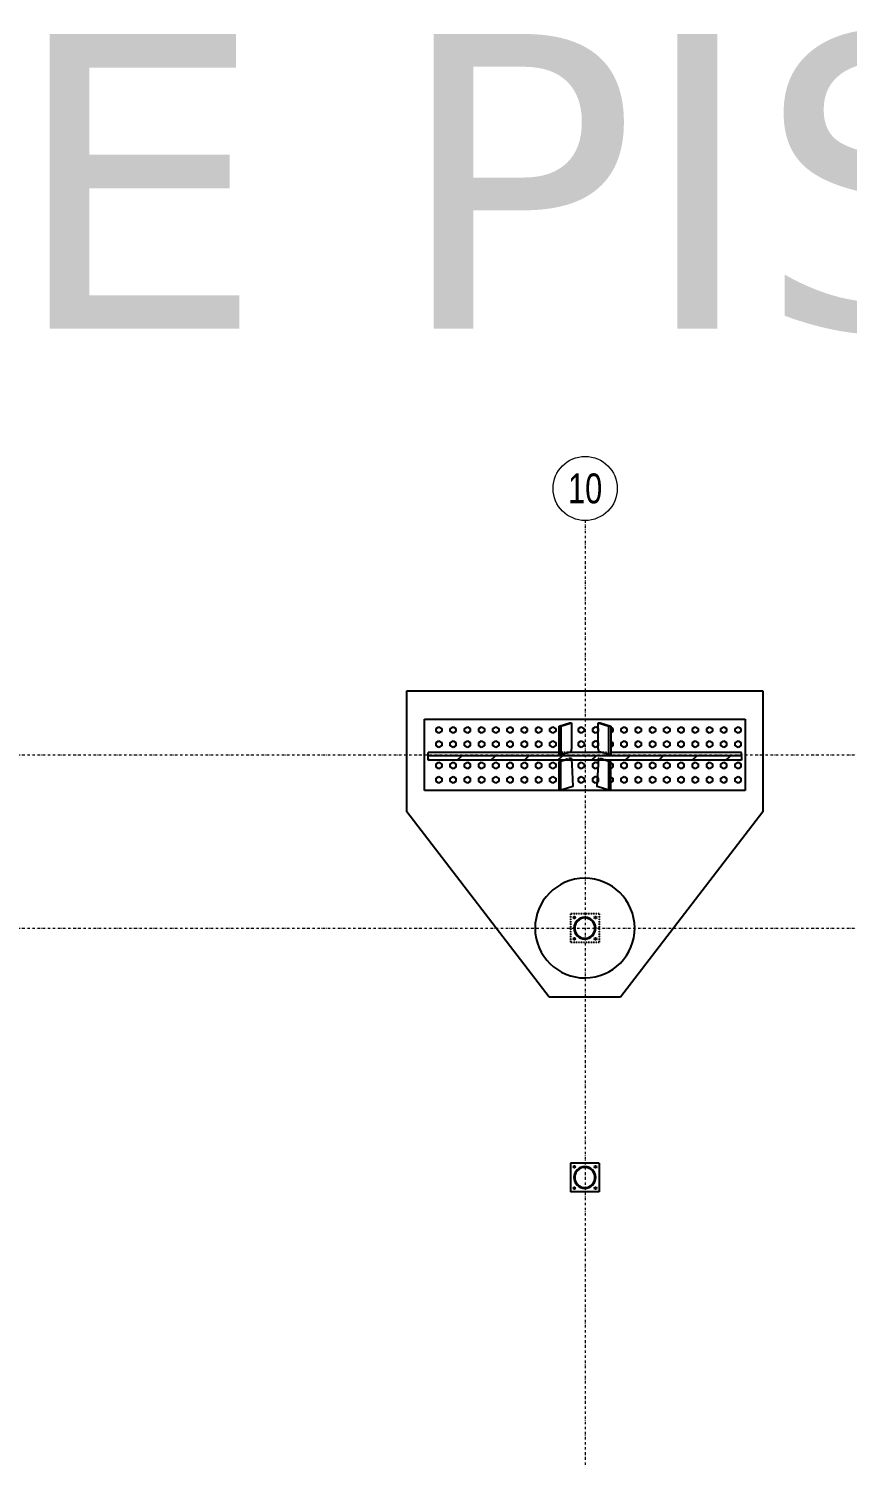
# Model space of a CAD drawing. Header units: millimetres. Extents: x 1541 to 289025, y -12015 to 47026.
# Drawn here: x 113338 to 114171, y -10231 to -8778 of the extents above; entities that cross this region are included whole.
import ezdxf
from ezdxf.enums import TextEntityAlignment as Align

# ---------------------------------------------------------------- set-up
doc = ezdxf.new("R2010")
doc.units = ezdxf.units.MM
doc.header["$LTSCALE"] = 0.1
for name, pattern in [('DASHDOTX2', [50.8, 25.4, -12.7, 0, -12.7]), ('DXK_LINE_DOT2', [3.9198, 1.9599, -1.9599]), ('Grid Line', [3.33375, 1.905, -0.47625, 0.47625, -0.47625])]:
    doc.linetypes.add(name, pattern=pattern)
doc.layers.get('0').update_dxf_attribs({"color": 255})
doc.layers.add('E_EJES', color=8, linetype='Continuous', lineweight=9)
doc.layers.add('E_EJES-1', color=8, linetype='Grid Line', lineweight=9)
doc.layers.add('TEXTO GENRAL', color=3, linetype='Continuous')
doc.styles.add('Swis721 LtCn BT_1', font='swisscl.ttf', dxfattribs={"height": 0.42})
doc.styles.add('TEXTO GENERAL', font='verdana.ttf', dxfattribs={"height": 0.9})

# ---------------------------------------------------------------- blocks, each defined once
blk = doc.blocks.new('Grid - CNI_NOMBRE EJES-372759-_26_00m_LOC COLUMNAS Y MUROS PISO 7')
at = {"layer": 'E_EJES'}
blk.add_circle((0, 0), 0.003, dxfattribs=at)

msp = doc.modelspace()

# ---------------------------------------------------------------- hatches: boundary and pattern name
at = {"linetype": 'Continuous'}
h = msp.add_hatch(dxfattribs=at)
h.set_pattern_fill('', scale=7.611392, style=0, pattern_type=0)
h.set_pattern_definition([(45, (113744.856, -9517.53), (-17.088, 17.088), [])])
h.paths.add_polyline_path([(114063.8, -9517.5), (113744.9, -9517.5), (113744.9, -9518.3), (113745, -9522.2), (114063.6, -9522.2), (114063.8, -9518.3)])
h = msp.add_hatch(dxfattribs=at)
h.set_pattern_fill('', scale=7.611392, style=0, pattern_type=0)
h.set_pattern_definition([(45, (113915.16, -9690.706), (-17.088, 17.088), [])])
h.paths.add_polyline_path([(113915.4, -9692.9), (113915.2, -9690.7), (113914.5, -9688.6), (113913.5, -9686.7), (113912.1, -9685), (113910.5, -9683.7), (113908.5, -9682.6), (113906.5, -9682), (113904.3, -9681.8), (113902.2, -9682), (113900.1, -9682.6), (113898.2, -9683.7), (113896.5, -9685), (113895.1, -9686.7), (113894.1, -9688.6), (113893.5, -9690.7), (113893.3, -9692.9), (113893.5, -9695), (113894.1, -9697.1), (113895.1, -9699), (113896.5, -9700.7), (113898.2, -9702.1), (113900.1, -9703.1), (113902.2, -9703.7), (113904.3, -9703.9), (113906.5, -9703.7), (113908.5, -9703.1), (113910.5, -9702.1), (113912.1, -9700.7), (113913.5, -9699), (113914.5, -9697.1), (113915.2, -9695)])
h.paths.add_polyline_path([(113913.9, -9696.8), (113912.9, -9698.6), (113911.6, -9700.2), (113910.1, -9701.5), (113908.3, -9702.4), (113906.3, -9703), (113904.3, -9703.2), (113902.3, -9703), (113900.4, -9702.4), (113898.6, -9701.5), (113897, -9700.2), (113895.7, -9698.6), (113894.8, -9696.8), (113894.2, -9694.9), (113894, -9692.9), (113894.2, -9690.8), (113894.8, -9688.9), (113895.7, -9687.1), (113897, -9685.6), (113898.6, -9684.3), (113900.4, -9683.3), (113902.3, -9682.7), (113904.3, -9682.5), (113906.3, -9682.7), (113908.3, -9683.3), (113910.1, -9684.3), (113911.6, -9685.6), (113912.9, -9687.1), (113913.9, -9688.9), (113914.4, -9690.8), (113914.6, -9692.9), (113914.4, -9694.9)])
h = msp.add_hatch(color=96, dxfattribs=at)
h.paths.add_polyline_path([(113915.4, -9946.6), (113915.2, -9944.4), (113914.5, -9942.4), (113913.5, -9940.4), (113912.1, -9938.8), (113910.5, -9937.4), (113908.5, -9936.4), (113906.5, -9935.7), (113904.3, -9935.5), (113902.2, -9935.7), (113900.1, -9936.4), (113898.2, -9937.4), (113896.5, -9938.8), (113895.1, -9940.4), (113894.1, -9942.4), (113893.5, -9944.4), (113893.3, -9946.6), (113893.5, -9948.7), (113894.1, -9950.8), (113895.1, -9952.7), (113896.5, -9954.4), (113898.2, -9955.8), (113900.1, -9956.8), (113902.2, -9957.4), (113904.3, -9957.6), (113906.5, -9957.4), (113908.5, -9956.8), (113910.5, -9955.8), (113912.1, -9954.4), (113913.5, -9952.7), (113914.5, -9950.8), (113915.2, -9948.7)])
h.paths.add_polyline_path([(113913.9, -9950.5), (113912.9, -9952.3), (113911.6, -9953.9), (113910.1, -9955.2), (113908.3, -9956.1), (113906.3, -9956.7), (113904.3, -9956.9), (113902.3, -9956.7), (113900.4, -9956.1), (113898.6, -9955.2), (113897, -9953.9), (113895.7, -9952.3), (113894.8, -9950.5), (113894.2, -9948.6), (113894, -9946.6), (113894.2, -9944.6), (113894.8, -9942.6), (113895.7, -9940.8), (113897, -9939.3), (113898.6, -9938), (113900.4, -9937), (113902.3, -9936.5), (113904.3, -9936.3), (113906.3, -9936.5), (113908.3, -9937), (113910.1, -9938), (113911.6, -9939.3), (113912.9, -9940.8), (113913.9, -9942.6), (113914.4, -9944.6), (113914.6, -9946.6), (113914.4, -9948.6)])

# ---------------------------------------------------------------- linework, layer by layer
at = {"color": 2, "linetype": 'Continuous'}
for p, q in [((113723.1, -9574.7), (113723.1, -9451.5)), ((113723.1, -9451.5), (114085.5, -9451.5)), ((114085.5, -9451.5), (114085.5, -9574.7)), ((113741.2, -9553), (113741.2, -9480.5)), ((113741.2, -9480.5), (114067.4, -9480.5)), ((113878.1, -9487.4), (113888.9, -9484.2)), ((113878.1, -9487.4), (113880, -9487.3)), ((113878.1, -9516.4), (113878.1, -9487.4)), ((113880, -9487.3), (113890.7, -9484.2)), ((113880, -9487.3), (113880, -9516.3)), ((113888.9, -9484.2), (113890.7, -9484.2)), ((113890.7, -9484.2), (113890.7, -9510.3)), ((113917.9, -9510.3), (113918, -9484.2)), ((113918, -9484.2), (113919.7, -9484.2)), ((113918, -9484.2), (113928.7, -9487.3)), ((113919.7, -9484.2), (113930.6, -9487.4)), ((113928.7, -9516.3), (113928.7, -9487.3)), ((113928.7, -9487.3), (113930.6, -9487.4)), ((113930.6, -9487.4), (113930.6, -9516.4)), ((114067.4, -9480.5), (114067.4, -9553)), ((113744.9, -9517.5), (113744.9, -9514.4)), ((113878.1, -9514.4), (113744.9, -9514.4)), ((113744.9, -9518.3), (113744.9, -9517.5)), ((114063.8, -9517.5), (113744.9, -9517.5)), ((113744.9, -9522.2), (113744.9, -9518.3)), ((113745, -9522.2), (113744.9, -9518.3)), ((113880, -9516.3), (113878.1, -9516.4)), ((113880, -9516.3), (113889.9, -9513.4)), ((113922, -9514.4), (113886.6, -9514.4)), ((113890.7, -9510.3), (113889.9, -9513.4)), ((113890.7, -9520.2), (113890.8, -9522.2)), ((113918.7, -9513.4), (113917.9, -9510.3)), ((113918, -9520.2), (113917.9, -9522.2)), ((113928.7, -9516.3), (113918.7, -9513.4)), ((113930.6, -9516.4), (113928.7, -9516.3)), ((114063.8, -9514.4), (113930.6, -9514.4)), ((114063.8, -9518.3), (114063.6, -9522.2)), ((114063.8, -9517.5), (114063.8, -9514.4)), ((114063.8, -9518.3), (114063.8, -9517.5)), ((114063.8, -9518.3), (114063.8, -9522.2)), ((113745, -9522.2), (113744.9, -9522.2)), ((114063.6, -9522.2), (113745, -9522.2)), ((113882.3, -9522.2), (113878.1, -9523.5)), ((113878.1, -9523.5), (113880, -9523.4)), ((113878.1, -9552.6), (113878.1, -9523.5)), ((113884.1, -9522.2), (113880, -9523.4)), ((113880, -9552.5), (113880, -9523.4)), ((113890.8, -9522.2), (113891, -9526.4)), ((113891, -9526.4), (113892, -9548.9)), ((113917.7, -9526.4), (113916.6, -9548.9)), ((113917.9, -9522.2), (113917.7, -9526.4)), ((113928.7, -9523.4), (113924.6, -9522.2)), ((113930.6, -9523.5), (113926.3, -9522.2)), ((113928.7, -9552.5), (113928.7, -9523.4)), ((113928.7, -9523.4), (113930.6, -9523.5)), ((113930.6, -9552.6), (113930.6, -9523.5)), ((114063.8, -9522.2), (114063.6, -9522.2)), ((113891, -9549.2), (113880, -9552.5)), ((113892, -9548.9), (113891, -9549.2)), ((113917.7, -9549.2), (113916.6, -9548.9)), ((113928.7, -9552.5), (113917.7, -9549.2)), ((114067.4, -9553), (113741.2, -9553)), ((113878.1, -9552.6), (113880, -9552.5)), ((113928.7, -9552.5), (113930.6, -9552.6)), ((113868.1, -9763), (113723.1, -9574.7)), ((114085.5, -9574.7), (113940.6, -9763)), ((113940.6, -9763), (113868.1, -9763)), ((113918.8, -9932.1), (113889.8, -9932.1)), ((113889.8, -9932.1), (113889.8, -9961.1)), ((113918.8, -9932.1), (113918.8, -9961.1)), ((113918.8, -9961.1), (113889.8, -9961.1))]:
    msp.add_line(p, q, dxfattribs=at)
at = {"color": 7, "linetype": 'Continuous'}
for p, q in [((113752.8, -9489.7), (113755.7, -9488)), ((113752.8, -9493), (113752.8, -9489.7)), ((113755.7, -9488), (113758.6, -9489.7)), ((113758.6, -9489.7), (113758.6, -9493)), ((113767.3, -9489.7), (113770.2, -9488)), ((113767.3, -9493), (113767.3, -9489.7)), ((113770.2, -9488), (113773.1, -9489.7)), ((113773.1, -9489.7), (113773.1, -9493)), ((113781.8, -9489.7), (113784.7, -9488)), ((113781.8, -9493), (113781.8, -9489.7)), ((113784.7, -9488), (113787.6, -9489.7)), ((113787.6, -9489.7), (113787.6, -9493)), ((113796.3, -9489.7), (113799.2, -9488)), ((113796.3, -9493), (113796.3, -9489.7)), ((113799.2, -9488), (113802.1, -9489.7)), ((113802.1, -9489.7), (113802.1, -9493)), ((113810.8, -9489.7), (113813.7, -9488)), ((113810.8, -9493), (113810.8, -9489.7)), ((113813.7, -9488), (113816.6, -9489.7)), ((113816.6, -9489.7), (113816.6, -9493)), ((113825.3, -9489.7), (113828.2, -9488)), ((113825.3, -9493), (113825.3, -9489.7)), ((113828.2, -9488), (113831.1, -9489.7)), ((113831.1, -9489.7), (113831.1, -9493)), ((113839.8, -9489.7), (113842.7, -9488)), ((113839.8, -9493), (113839.8, -9489.7)), ((113842.7, -9488), (113845.6, -9489.7)), ((113845.6, -9489.7), (113845.6, -9493)), ((113854.3, -9489.7), (113857.2, -9488)), ((113854.3, -9493), (113854.3, -9489.7)), ((113857.2, -9488), (113860.1, -9489.7)), ((113860.1, -9489.7), (113860.1, -9493)), ((113868.8, -9489.7), (113871.7, -9488)), ((113868.8, -9493), (113868.8, -9489.7)), ((113871.7, -9488), (113874.6, -9489.7)), ((113874.6, -9489.7), (113874.6, -9493)), ((113897.8, -9489.7), (113900.7, -9488)), ((113897.8, -9493), (113897.8, -9489.7)), ((113900.7, -9488), (113903.6, -9489.7)), ((113903.6, -9489.7), (113903.6, -9493)), ((113912.3, -9489.7), (113915.2, -9488)), ((113912.3, -9493), (113912.3, -9489.7)), ((113918.1, -9489.7), (113915.2, -9488)), ((113918.1, -9493), (113918.1, -9489.7)), ((113930.6, -9488.5), (113932.6, -9489.7)), ((113932.6, -9489.7), (113932.6, -9493)), ((113941.3, -9489.7), (113944.2, -9488)), ((113941.3, -9493), (113941.3, -9489.7)), ((113944.2, -9488), (113947.1, -9489.7)), ((113947.1, -9489.7), (113947.1, -9493)), ((113955.8, -9489.7), (113958.7, -9488)), ((113955.8, -9493), (113955.8, -9489.7)), ((113958.7, -9488), (113961.6, -9489.7)), ((113961.6, -9489.7), (113961.6, -9493)), ((113970.3, -9489.7), (113973.2, -9488)), ((113970.3, -9493), (113970.3, -9489.7)), ((113973.2, -9488), (113976.1, -9489.7)), ((113976.1, -9489.7), (113976.1, -9493)), ((113984.8, -9489.7), (113987.7, -9488)), ((113984.8, -9493), (113984.8, -9489.7)), ((113987.7, -9488), (113990.6, -9489.7)), ((113990.6, -9489.7), (113990.6, -9493)), ((113999.3, -9489.7), (114002.2, -9488)), ((113999.3, -9493), (113999.3, -9489.7)), ((114002.2, -9488), (114005.1, -9489.7)), ((114005.1, -9489.7), (114005.1, -9493)), ((114013.8, -9489.7), (114016.7, -9488)), ((114013.8, -9493), (114013.8, -9489.7)), ((114016.7, -9488), (114019.6, -9489.7)), ((114019.6, -9489.7), (114019.6, -9493)), ((114028.3, -9489.7), (114031.2, -9488)), ((114028.3, -9493), (114028.3, -9489.7)), ((114031.2, -9488), (114034.1, -9489.7)), ((114034.1, -9489.7), (114034.1, -9493)), ((114042.8, -9489.7), (114045.7, -9488)), ((114042.8, -9493), (114042.8, -9489.7)), ((114045.7, -9488), (114048.6, -9489.7)), ((114048.6, -9489.7), (114048.6, -9493)), ((114057.3, -9489.7), (114060.2, -9488)), ((114057.3, -9493), (114057.3, -9489.7)), ((114060.2, -9488), (114063.1, -9489.7)), ((114063.1, -9489.7), (114063.1, -9493)), ((113755.7, -9494.7), (113752.8, -9493)), ((113752.8, -9504.2), (113755.7, -9502.5)), ((113752.8, -9507.5), (113752.8, -9504.2)), ((113758.6, -9493), (113755.7, -9494.7)), ((113755.7, -9502.5), (113758.6, -9504.2)), ((113758.6, -9504.2), (113758.6, -9507.5)), ((113770.2, -9494.7), (113767.3, -9493)), ((113767.3, -9504.2), (113770.2, -9502.5)), ((113767.3, -9507.5), (113767.3, -9504.2)), ((113773.1, -9493), (113770.2, -9494.7)), ((113770.2, -9502.5), (113773.1, -9504.2)), ((113773.1, -9504.2), (113773.1, -9507.5)), ((113784.7, -9494.7), (113781.8, -9493)), ((113781.8, -9504.2), (113784.7, -9502.5)), ((113781.8, -9507.5), (113781.8, -9504.2)), ((113787.6, -9493), (113784.7, -9494.7)), ((113784.7, -9502.5), (113787.6, -9504.2)), ((113787.6, -9504.2), (113787.6, -9507.5)), ((113799.2, -9494.7), (113796.3, -9493)), ((113796.3, -9504.2), (113799.2, -9502.5)), ((113796.3, -9507.5), (113796.3, -9504.2)), ((113802.1, -9493), (113799.2, -9494.7)), ((113799.2, -9502.5), (113802.1, -9504.2)), ((113802.1, -9504.2), (113802.1, -9507.5)), ((113813.7, -9494.7), (113810.8, -9493)), ((113810.8, -9504.2), (113813.7, -9502.5)), ((113810.8, -9507.5), (113810.8, -9504.2)), ((113816.6, -9493), (113813.7, -9494.7)), ((113813.7, -9502.5), (113816.6, -9504.2)), ((113816.6, -9504.2), (113816.6, -9507.5)), ((113828.2, -9494.7), (113825.3, -9493)), ((113825.3, -9504.2), (113828.2, -9502.5)), ((113825.3, -9507.5), (113825.3, -9504.2)), ((113831.1, -9493), (113828.2, -9494.7)), ((113828.2, -9502.5), (113831.1, -9504.2)), ((113831.1, -9504.2), (113831.1, -9507.5)), ((113842.7, -9494.7), (113839.8, -9493)), ((113839.8, -9504.2), (113842.7, -9502.5)), ((113839.8, -9507.5), (113839.8, -9504.2)), ((113845.6, -9493), (113842.7, -9494.7)), ((113842.7, -9502.5), (113845.6, -9504.2)), ((113845.6, -9504.2), (113845.6, -9507.5)), ((113857.2, -9494.7), (113854.3, -9493)), ((113854.3, -9504.2), (113857.2, -9502.5)), ((113854.3, -9507.5), (113854.3, -9504.2)), ((113860.1, -9493), (113857.2, -9494.7)), ((113857.2, -9502.5), (113860.1, -9504.2)), ((113860.1, -9504.2), (113860.1, -9507.5)), ((113871.7, -9494.7), (113868.8, -9493)), ((113868.8, -9504.2), (113871.7, -9502.5)), ((113868.8, -9507.5), (113868.8, -9504.2)), ((113874.6, -9493), (113871.7, -9494.7)), ((113871.7, -9502.5), (113874.6, -9504.2)), ((113874.6, -9504.2), (113874.6, -9507.5)), ((113900.7, -9494.7), (113897.8, -9493)), ((113897.8, -9504.2), (113900.7, -9502.5)), ((113897.8, -9507.5), (113897.8, -9504.2)), ((113903.6, -9493), (113900.7, -9494.7)), ((113900.7, -9502.5), (113903.6, -9504.2)), ((113903.6, -9504.2), (113903.6, -9507.5)), ((113915.2, -9494.7), (113912.3, -9493)), ((113912.3, -9504.2), (113915.2, -9502.5)), ((113912.3, -9507.5), (113912.3, -9504.2)), ((113918.1, -9493), (113915.2, -9494.7)), ((113918.1, -9504.2), (113915.2, -9502.5)), ((113918.1, -9507.5), (113918.1, -9504.2)), ((113932.6, -9493), (113930.6, -9494.2)), ((113930.6, -9503), (113932.6, -9504.2)), ((113932.6, -9504.2), (113932.6, -9507.5)), ((113944.2, -9494.7), (113941.3, -9493)), ((113941.3, -9504.2), (113944.2, -9502.5)), ((113941.3, -9507.5), (113941.3, -9504.2)), ((113947.1, -9493), (113944.2, -9494.7)), ((113944.2, -9502.5), (113947.1, -9504.2)), ((113947.1, -9504.2), (113947.1, -9507.5)), ((113958.7, -9494.7), (113955.8, -9493)), ((113955.8, -9504.2), (113958.7, -9502.5)), ((113955.8, -9507.5), (113955.8, -9504.2)), ((113961.6, -9493), (113958.7, -9494.7)), ((113958.7, -9502.5), (113961.6, -9504.2)), ((113961.6, -9504.2), (113961.6, -9507.5)), ((113973.2, -9494.7), (113970.3, -9493)), ((113970.3, -9504.2), (113973.2, -9502.5)), ((113970.3, -9507.5), (113970.3, -9504.2)), ((113976.1, -9493), (113973.2, -9494.7)), ((113973.2, -9502.5), (113976.1, -9504.2)), ((113976.1, -9504.2), (113976.1, -9507.5)), ((113987.7, -9494.7), (113984.8, -9493)), ((113984.8, -9504.2), (113987.7, -9502.5)), ((113984.8, -9507.5), (113984.8, -9504.2)), ((113990.6, -9493), (113987.7, -9494.7)), ((113987.7, -9502.5), (113990.6, -9504.2)), ((113990.6, -9504.2), (113990.6, -9507.5)), ((114002.2, -9494.7), (113999.3, -9493)), ((113999.3, -9504.2), (114002.2, -9502.5)), ((113999.3, -9507.5), (113999.3, -9504.2)), ((114005.1, -9493), (114002.2, -9494.7)), ((114002.2, -9502.5), (114005.1, -9504.2)), ((114005.1, -9504.2), (114005.1, -9507.5)), ((114016.7, -9494.7), (114013.8, -9493)), ((114013.8, -9504.2), (114016.7, -9502.5)), ((114013.8, -9507.5), (114013.8, -9504.2)), ((114019.6, -9493), (114016.7, -9494.7)), ((114016.7, -9502.5), (114019.6, -9504.2)), ((114019.6, -9504.2), (114019.6, -9507.5)), ((114031.2, -9494.7), (114028.3, -9493)), ((114028.3, -9504.2), (114031.2, -9502.5)), ((114028.3, -9507.5), (114028.3, -9504.2)), ((114034.1, -9493), (114031.2, -9494.7)), ((114031.2, -9502.5), (114034.1, -9504.2)), ((114034.1, -9504.2), (114034.1, -9507.5)), ((114045.7, -9494.7), (114042.8, -9493)), ((114042.8, -9504.2), (114045.7, -9502.5)), ((114042.8, -9507.5), (114042.8, -9504.2)), ((114048.6, -9493), (114045.7, -9494.7)), ((114045.7, -9502.5), (114048.6, -9504.2)), ((114048.6, -9504.2), (114048.6, -9507.5)), ((114060.2, -9494.7), (114057.3, -9493)), ((114057.3, -9504.2), (114060.2, -9502.5)), ((114057.3, -9507.5), (114057.3, -9504.2)), ((114063.1, -9493), (114060.2, -9494.7)), ((114060.2, -9502.5), (114063.1, -9504.2)), ((114063.1, -9504.2), (114063.1, -9507.5)), ((113755.7, -9509.2), (113752.8, -9507.5)), ((113758.6, -9507.5), (113755.7, -9509.2)), ((113770.2, -9509.2), (113767.3, -9507.5)), ((113773.1, -9507.5), (113770.2, -9509.2)), ((113784.7, -9509.2), (113781.8, -9507.5)), ((113787.6, -9507.5), (113784.7, -9509.2)), ((113799.2, -9509.2), (113796.3, -9507.5)), ((113802.1, -9507.5), (113799.2, -9509.2)), ((113813.7, -9509.2), (113810.8, -9507.5)), ((113816.6, -9507.5), (113813.7, -9509.2)), ((113828.2, -9509.2), (113825.3, -9507.5)), ((113831.1, -9507.5), (113828.2, -9509.2)), ((113842.7, -9509.2), (113839.8, -9507.5)), ((113845.6, -9507.5), (113842.7, -9509.2)), ((113857.2, -9509.2), (113854.3, -9507.5)), ((113860.1, -9507.5), (113857.2, -9509.2)), ((113871.7, -9509.2), (113868.8, -9507.5)), ((113874.6, -9507.5), (113871.7, -9509.2)), ((113900.7, -9509.2), (113897.8, -9507.5)), ((113903.6, -9507.5), (113900.7, -9509.2)), ((113915.2, -9509.2), (113912.3, -9507.5)), ((113918.1, -9507.5), (113915.2, -9509.2)), ((113932.6, -9507.5), (113930.6, -9508.7)), ((113944.2, -9509.2), (113941.3, -9507.5)), ((113947.1, -9507.5), (113944.2, -9509.2)), ((113958.7, -9509.2), (113955.8, -9507.5)), ((113961.6, -9507.5), (113958.7, -9509.2)), ((113973.2, -9509.2), (113970.3, -9507.5)), ((113976.1, -9507.5), (113973.2, -9509.2)), ((113987.7, -9509.2), (113984.8, -9507.5)), ((113990.6, -9507.5), (113987.7, -9509.2)), ((114002.2, -9509.2), (113999.3, -9507.5)), ((114005.1, -9507.5), (114002.2, -9509.2)), ((114016.7, -9509.2), (114013.8, -9507.5)), ((114019.6, -9507.5), (114016.7, -9509.2)), ((114031.2, -9509.2), (114028.3, -9507.5)), ((114034.1, -9507.5), (114031.2, -9509.2)), ((114045.7, -9509.2), (114042.8, -9507.5)), ((114048.6, -9507.5), (114045.7, -9509.2)), ((114060.2, -9509.2), (114057.3, -9507.5)), ((114063.1, -9507.5), (114060.2, -9509.2)), ((113752.8, -9525.9), (113755.7, -9524.2)), ((113752.8, -9529.3), (113752.8, -9525.9)), ((113755.7, -9530.9), (113752.8, -9529.3)), ((113755.7, -9524.2), (113758.6, -9525.9)), ((113758.6, -9529.3), (113755.7, -9530.9)), ((113758.6, -9525.9), (113758.6, -9529.3)), ((113767.3, -9525.9), (113770.2, -9524.2)), ((113767.3, -9529.3), (113767.3, -9525.9)), ((113770.2, -9530.9), (113767.3, -9529.3)), ((113770.2, -9524.2), (113773.1, -9525.9)), ((113773.1, -9529.3), (113770.2, -9530.9)), ((113773.1, -9525.9), (113773.1, -9529.3)), ((113781.8, -9525.9), (113784.7, -9524.2)), ((113781.8, -9529.3), (113781.8, -9525.9)), ((113784.7, -9530.9), (113781.8, -9529.3)), ((113784.7, -9524.2), (113787.6, -9525.9)), ((113787.6, -9529.3), (113784.7, -9530.9)), ((113787.6, -9525.9), (113787.6, -9529.3)), ((113796.3, -9525.9), (113799.2, -9524.2)), ((113796.3, -9529.3), (113796.3, -9525.9)), ((113799.2, -9530.9), (113796.3, -9529.3)), ((113799.2, -9524.2), (113802.1, -9525.9)), ((113802.1, -9529.3), (113799.2, -9530.9)), ((113802.1, -9525.9), (113802.1, -9529.3)), ((113810.8, -9525.9), (113813.7, -9524.2)), ((113810.8, -9529.3), (113810.8, -9525.9)), ((113813.7, -9530.9), (113810.8, -9529.3)), ((113813.7, -9524.2), (113816.6, -9525.9)), ((113816.6, -9529.3), (113813.7, -9530.9)), ((113816.6, -9525.9), (113816.6, -9529.3)), ((113825.3, -9525.9), (113828.2, -9524.2)), ((113825.3, -9529.3), (113825.3, -9525.9)), ((113828.2, -9530.9), (113825.3, -9529.3)), ((113828.2, -9524.2), (113831.1, -9525.9)), ((113831.1, -9529.3), (113828.2, -9530.9)), ((113831.1, -9525.9), (113831.1, -9529.3)), ((113839.8, -9525.9), (113842.7, -9524.2)), ((113839.8, -9529.3), (113839.8, -9525.9)), ((113842.7, -9530.9), (113839.8, -9529.3)), ((113842.7, -9524.2), (113845.6, -9525.9)), ((113845.6, -9529.3), (113842.7, -9530.9)), ((113845.6, -9525.9), (113845.6, -9529.3)), ((113854.3, -9525.9), (113857.2, -9524.2)), ((113854.3, -9529.3), (113854.3, -9525.9)), ((113857.2, -9530.9), (113854.3, -9529.3)), ((113857.2, -9524.2), (113860.1, -9525.9)), ((113860.1, -9529.3), (113857.2, -9530.9)), ((113860.1, -9525.9), (113860.1, -9529.3)), ((113868.8, -9525.9), (113871.7, -9524.2)), ((113868.8, -9529.3), (113868.8, -9525.9)), ((113871.7, -9530.9), (113868.8, -9529.3)), ((113871.7, -9524.2), (113874.6, -9525.9)), ((113874.6, -9529.3), (113871.7, -9530.9)), ((113874.6, -9525.9), (113874.6, -9529.3)), ((113897.8, -9525.9), (113900.7, -9524.2)), ((113897.8, -9529.3), (113897.8, -9525.9)), ((113900.7, -9530.9), (113897.8, -9529.3)), ((113900.7, -9524.2), (113903.6, -9525.9)), ((113903.6, -9529.3), (113900.7, -9530.9)), ((113903.6, -9525.9), (113903.6, -9529.3)), ((113912.3, -9525.9), (113915.2, -9524.2)), ((113912.3, -9529.3), (113912.3, -9525.9)), ((113915.2, -9530.9), (113912.3, -9529.3)), ((113918.1, -9525.9), (113915.2, -9524.2)), ((113918.1, -9529.3), (113915.2, -9530.9)), ((113918.1, -9529.3), (113918.1, -9525.9)), ((113930.6, -9524.7), (113932.6, -9525.9)), ((113932.6, -9529.3), (113930.6, -9530.4)), ((113932.6, -9525.9), (113932.6, -9529.3)), ((113941.3, -9525.9), (113944.2, -9524.2)), ((113941.3, -9529.3), (113941.3, -9525.9)), ((113944.2, -9530.9), (113941.3, -9529.3)), ((113944.2, -9524.2), (113947.1, -9525.9)), ((113947.1, -9529.3), (113944.2, -9530.9)), ((113947.1, -9525.9), (113947.1, -9529.3)), ((113955.8, -9525.9), (113958.7, -9524.2)), ((113955.8, -9529.3), (113955.8, -9525.9)), ((113958.7, -9530.9), (113955.8, -9529.3)), ((113958.7, -9524.2), (113961.6, -9525.9)), ((113961.6, -9529.3), (113958.7, -9530.9)), ((113961.6, -9525.9), (113961.6, -9529.3)), ((113970.3, -9525.9), (113973.2, -9524.2)), ((113970.3, -9529.3), (113970.3, -9525.9)), ((113973.2, -9530.9), (113970.3, -9529.3)), ((113973.2, -9524.2), (113976.1, -9525.9)), ((113976.1, -9529.3), (113973.2, -9530.9)), ((113976.1, -9525.9), (113976.1, -9529.3)), ((113984.8, -9525.9), (113987.7, -9524.2)), ((113984.8, -9529.3), (113984.8, -9525.9)), ((113987.7, -9530.9), (113984.8, -9529.3)), ((113987.7, -9524.2), (113990.6, -9525.9)), ((113990.6, -9529.3), (113987.7, -9530.9)), ((113990.6, -9525.9), (113990.6, -9529.3)), ((113999.3, -9525.9), (114002.2, -9524.2)), ((113999.3, -9529.3), (113999.3, -9525.9)), ((114002.2, -9530.9), (113999.3, -9529.3)), ((114002.2, -9524.2), (114005.1, -9525.9)), ((114005.1, -9529.3), (114002.2, -9530.9)), ((114005.1, -9525.9), (114005.1, -9529.3)), ((114013.8, -9525.9), (114016.7, -9524.2)), ((114013.8, -9529.3), (114013.8, -9525.9)), ((114016.7, -9530.9), (114013.8, -9529.3)), ((114016.7, -9524.2), (114019.6, -9525.9)), ((114019.6, -9529.3), (114016.7, -9530.9)), ((114019.6, -9525.9), (114019.6, -9529.3)), ((114028.3, -9525.9), (114031.2, -9524.2)), ((114028.3, -9529.3), (114028.3, -9525.9)), ((114031.2, -9530.9), (114028.3, -9529.3)), ((114031.2, -9524.2), (114034.1, -9525.9)), ((114034.1, -9529.3), (114031.2, -9530.9)), ((114034.1, -9525.9), (114034.1, -9529.3)), ((114042.8, -9525.9), (114045.7, -9524.2)), ((114042.8, -9529.3), (114042.8, -9525.9)), ((114045.7, -9530.9), (114042.8, -9529.3)), ((114045.7, -9524.2), (114048.6, -9525.9)), ((114048.6, -9529.3), (114045.7, -9530.9)), ((114048.6, -9525.9), (114048.6, -9529.3)), ((114057.3, -9525.9), (114060.2, -9524.2)), ((114057.3, -9529.3), (114057.3, -9525.9)), ((114060.2, -9530.9), (114057.3, -9529.3)), ((114060.2, -9524.2), (114063.1, -9525.9)), ((114063.1, -9529.3), (114060.2, -9530.9)), ((114063.1, -9525.9), (114063.1, -9529.3)), ((113752.8, -9540.4), (113755.7, -9538.7)), ((113752.8, -9543.8), (113752.8, -9540.4)), ((113755.7, -9545.4), (113752.8, -9543.8)), ((113755.7, -9538.7), (113758.6, -9540.4)), ((113758.6, -9543.8), (113755.7, -9545.4)), ((113758.6, -9540.4), (113758.6, -9543.8)), ((113767.3, -9540.4), (113770.2, -9538.7)), ((113767.3, -9543.8), (113767.3, -9540.4)), ((113770.2, -9545.4), (113767.3, -9543.8)), ((113770.2, -9538.7), (113773.1, -9540.4)), ((113773.1, -9543.8), (113770.2, -9545.4)), ((113773.1, -9540.4), (113773.1, -9543.8)), ((113781.8, -9540.4), (113784.7, -9538.7)), ((113781.8, -9543.8), (113781.8, -9540.4)), ((113784.7, -9545.4), (113781.8, -9543.8)), ((113784.7, -9538.7), (113787.6, -9540.4)), ((113787.6, -9543.8), (113784.7, -9545.4)), ((113787.6, -9540.4), (113787.6, -9543.8)), ((113796.3, -9540.4), (113799.2, -9538.7)), ((113796.3, -9543.8), (113796.3, -9540.4)), ((113799.2, -9545.4), (113796.3, -9543.8)), ((113799.2, -9538.7), (113802.1, -9540.4)), ((113802.1, -9543.8), (113799.2, -9545.4)), ((113802.1, -9540.4), (113802.1, -9543.8)), ((113810.8, -9540.4), (113813.7, -9538.7)), ((113810.8, -9543.8), (113810.8, -9540.4)), ((113813.7, -9545.4), (113810.8, -9543.8)), ((113813.7, -9538.7), (113816.6, -9540.4)), ((113816.6, -9543.8), (113813.7, -9545.4)), ((113816.6, -9540.4), (113816.6, -9543.8)), ((113825.3, -9540.4), (113828.2, -9538.7)), ((113825.3, -9543.8), (113825.3, -9540.4)), ((113828.2, -9545.4), (113825.3, -9543.8)), ((113828.2, -9538.7), (113831.1, -9540.4)), ((113831.1, -9543.8), (113828.2, -9545.4)), ((113831.1, -9540.4), (113831.1, -9543.8)), ((113839.8, -9540.4), (113842.7, -9538.7)), ((113839.8, -9543.8), (113839.8, -9540.4)), ((113842.7, -9545.4), (113839.8, -9543.8)), ((113842.7, -9538.7), (113845.6, -9540.4)), ((113845.6, -9543.8), (113842.7, -9545.4)), ((113845.6, -9540.4), (113845.6, -9543.8)), ((113854.3, -9540.4), (113857.2, -9538.7)), ((113854.3, -9543.8), (113854.3, -9540.4)), ((113857.2, -9545.4), (113854.3, -9543.8)), ((113857.2, -9538.7), (113860.1, -9540.4)), ((113860.1, -9543.8), (113857.2, -9545.4)), ((113860.1, -9540.4), (113860.1, -9543.8)), ((113868.8, -9540.4), (113871.7, -9538.7)), ((113868.8, -9543.8), (113868.8, -9540.4)), ((113871.7, -9545.4), (113868.8, -9543.8)), ((113871.7, -9538.7), (113874.6, -9540.4)), ((113874.6, -9543.8), (113871.7, -9545.4)), ((113874.6, -9540.4), (113874.6, -9543.8)), ((113897.8, -9540.4), (113900.7, -9538.7)), ((113897.8, -9543.8), (113897.8, -9540.4)), ((113900.7, -9545.4), (113897.8, -9543.8)), ((113900.7, -9538.7), (113903.6, -9540.4)), ((113903.6, -9543.8), (113900.7, -9545.4)), ((113903.6, -9540.4), (113903.6, -9543.8)), ((113912.3, -9540.4), (113915.2, -9538.7)), ((113912.3, -9543.8), (113912.3, -9540.4)), ((113915.2, -9545.4), (113912.3, -9543.8)), ((113918.1, -9540.4), (113915.2, -9538.7)), ((113918.1, -9543.8), (113915.2, -9545.4)), ((113918.1, -9543.8), (113918.1, -9540.4)), ((113930.6, -9539.2), (113932.6, -9540.4)), ((113932.6, -9543.8), (113930.6, -9544.9)), ((113932.6, -9540.4), (113932.6, -9543.8)), ((113941.3, -9540.4), (113944.2, -9538.7)), ((113941.3, -9543.8), (113941.3, -9540.4)), ((113944.2, -9545.4), (113941.3, -9543.8)), ((113944.2, -9538.7), (113947.1, -9540.4)), ((113947.1, -9543.8), (113944.2, -9545.4)), ((113947.1, -9540.4), (113947.1, -9543.8)), ((113955.8, -9540.4), (113958.7, -9538.7)), ((113955.8, -9543.8), (113955.8, -9540.4)), ((113958.7, -9545.4), (113955.8, -9543.8)), ((113958.7, -9538.7), (113961.6, -9540.4)), ((113961.6, -9543.8), (113958.7, -9545.4)), ((113961.6, -9540.4), (113961.6, -9543.8)), ((113970.3, -9540.4), (113973.2, -9538.7)), ((113970.3, -9543.8), (113970.3, -9540.4)), ((113973.2, -9545.4), (113970.3, -9543.8)), ((113973.2, -9538.7), (113976.1, -9540.4)), ((113976.1, -9543.8), (113973.2, -9545.4)), ((113976.1, -9540.4), (113976.1, -9543.8)), ((113984.8, -9540.4), (113987.7, -9538.7)), ((113984.8, -9543.8), (113984.8, -9540.4)), ((113987.7, -9545.4), (113984.8, -9543.8)), ((113987.7, -9538.7), (113990.6, -9540.4)), ((113990.6, -9543.8), (113987.7, -9545.4)), ((113990.6, -9540.4), (113990.6, -9543.8)), ((113999.3, -9540.4), (114002.2, -9538.7)), ((113999.3, -9543.8), (113999.3, -9540.4)), ((114002.2, -9545.4), (113999.3, -9543.8)), ((114002.2, -9538.7), (114005.1, -9540.4)), ((114005.1, -9543.8), (114002.2, -9545.4)), ((114005.1, -9540.4), (114005.1, -9543.8)), ((114013.8, -9540.4), (114016.7, -9538.7)), ((114013.8, -9543.8), (114013.8, -9540.4)), ((114016.7, -9545.4), (114013.8, -9543.8)), ((114016.7, -9538.7), (114019.6, -9540.4)), ((114019.6, -9543.8), (114016.7, -9545.4)), ((114019.6, -9540.4), (114019.6, -9543.8)), ((114028.3, -9540.4), (114031.2, -9538.7)), ((114028.3, -9543.8), (114028.3, -9540.4)), ((114031.2, -9545.4), (114028.3, -9543.8)), ((114031.2, -9538.7), (114034.1, -9540.4)), ((114034.1, -9543.8), (114031.2, -9545.4)), ((114034.1, -9540.4), (114034.1, -9543.8)), ((114042.8, -9540.4), (114045.7, -9538.7)), ((114042.8, -9543.8), (114042.8, -9540.4)), ((114045.7, -9545.4), (114042.8, -9543.8)), ((114045.7, -9538.7), (114048.6, -9540.4)), ((114048.6, -9543.8), (114045.7, -9545.4)), ((114048.6, -9540.4), (114048.6, -9543.8)), ((114057.3, -9540.4), (114060.2, -9538.7)), ((114057.3, -9543.8), (114057.3, -9540.4)), ((114060.2, -9545.4), (114057.3, -9543.8)), ((114060.2, -9538.7), (114063.1, -9540.4)), ((114063.1, -9543.8), (114060.2, -9545.4)), ((114063.1, -9540.4), (114063.1, -9543.8)), ((113892.3, -9682), (113892.9, -9681)), ((113892.9, -9681), (113894, -9681)), ((113894, -9681), (113894.6, -9682)), ((113914.1, -9682), (113914.6, -9681)), ((113914.6, -9681), (113915.8, -9681)), ((113915.8, -9681), (113916.3, -9682)), ((113892.9, -9683), (113892.3, -9682)), ((113894, -9683), (113892.9, -9683)), ((113894.6, -9682), (113894, -9683)), ((113914.6, -9683), (113914.1, -9682)), ((113915.8, -9683), (113914.6, -9683)), ((113916.3, -9682), (113915.8, -9683)), ((113892.3, -9703.7), (113892.9, -9702.8)), ((113892.9, -9704.7), (113892.3, -9703.7)), ((113892.9, -9702.8), (113894, -9702.8)), ((113894, -9704.7), (113892.9, -9704.7)), ((113894, -9702.8), (113894.6, -9703.7)), ((113894.6, -9703.7), (113894, -9704.7)), ((113914.1, -9703.7), (113914.6, -9702.8)), ((113914.6, -9704.7), (113914.1, -9703.7)), ((113914.6, -9702.8), (113915.8, -9702.8)), ((113915.8, -9704.7), (113914.6, -9704.7)), ((113915.8, -9702.8), (113916.3, -9703.7)), ((113916.3, -9703.7), (113915.8, -9704.7)), ((113892.3, -9935.7), (113892.9, -9934.7)), ((113892.9, -9936.7), (113892.3, -9935.7)), ((113892.9, -9934.7), (113894, -9934.7)), ((113894, -9936.7), (113892.9, -9936.7)), ((113894, -9934.7), (113894.6, -9935.7)), ((113894.6, -9935.7), (113894, -9936.7)), ((113914.1, -9935.7), (113914.6, -9934.7)), ((113914.6, -9936.7), (113914.1, -9935.7)), ((113914.6, -9934.7), (113915.8, -9934.7)), ((113915.8, -9936.7), (113914.6, -9936.7)), ((113915.8, -9934.7), (113916.3, -9935.7)), ((113916.3, -9935.7), (113915.8, -9936.7)), ((113892.3, -9957.5), (113892.9, -9956.5)), ((113892.9, -9958.4), (113892.3, -9957.5)), ((113892.9, -9956.5), (113894, -9956.5)), ((113894, -9956.5), (113894.6, -9957.5)), ((113894.6, -9957.5), (113894, -9958.4)), ((113914.1, -9957.5), (113914.6, -9956.5)), ((113914.6, -9958.4), (113914.1, -9957.5)), ((113914.6, -9956.5), (113915.8, -9956.5)), ((113915.8, -9956.5), (113916.3, -9957.5)), ((113916.3, -9957.5), (113915.8, -9958.4)), ((113894, -9958.4), (113892.9, -9958.4)), ((113915.8, -9958.4), (113914.6, -9958.4))]:
    msp.add_line(p, q, dxfattribs=at)
at = {"color": 7, "linetype": 'DXK_LINE_DOT2'}
for p, q in [((113886.6, -9514.4), (113878.1, -9514.4)), ((113888.9, -9520.2), (113882.3, -9522.2)), ((113890.7, -9520.2), (113884.1, -9522.2)), ((113890.7, -9520.2), (113888.9, -9520.2)), ((113919.7, -9520.2), (113918, -9520.2)), ((113924.6, -9522.2), (113918, -9520.2)), ((113926.3, -9522.2), (113919.7, -9520.2)), ((113930.6, -9514.4), (113922, -9514.4)), ((113918.8, -9678.4), (113889.8, -9678.4)), ((113889.8, -9678.4), (113889.8, -9707.4)), ((113918.8, -9678.4), (113918.8, -9707.4)), ((113918.8, -9707.4), (113889.8, -9707.4))]:
    msp.add_line(p, q, dxfattribs=at)
at = {"color": 2, "linetype": 'Continuous'}
for centre, radius, start, end in [((113904.3, -9692.9), 50.7, 6, 186), ((113904.3, -9692.9), 50.7, 186, 6), ((113904.3, -9692.9), 11.1, 11.25, 191.25), ((113904.3, -9692.9), 11.1, 191.25, 11.25), ((113904.3, -9692.9), 10.3, 168.75, 348.75), ((113904.3, -9692.9), 10.3, 348.75, 168.75), ((113904.3, -9946.6), 11.1, 11.25, 191.25), ((113904.3, -9946.6), 10.3, 348.75, 168.75), ((113904.3, -9946.6), 11.1, 191.25, 11.25), ((113904.3, -9946.6), 10.3, 168.75, 348.75)]:
    msp.add_arc(centre, radius, start, end, dxfattribs=at)
at = {"layer": 'E_EJES-1', "linetype": 'DASHDOTX2'}
for p, q in [((113904.6, -9278.2), (113904.6, -11903.7)), ((110835, -9516.7), (118057.8, -9516.7)), ((110835, -9692.9), (118057.8, -9692.9))]:
    msp.add_line(p, q, dxfattribs=at)

# ---------------------------------------------------------------- block references
at = {"layer": 'E_EJES', "xscale": 10873.41661564557, "yscale": 10873.41661564557, "zscale": 10873.41661564557}
msp.add_blockref('Grid - CNI_NOMBRE EJES-372759-_26_00m_LOC COLUMNAS Y MUROS PISO 7', (113904.6, -9245.6), dxfattribs=at)

# ---------------------------------------------------------------- texts
at = {"layer": 'E_EJES', "style": 'Swis721 LtCn BT_1'}
msp.add_text('10', height=30.45, dxfattribs=at).set_placement((113904.6, -9245.6), align=Align.MIDDLE_CENTER)
at = {"layer": 'TEXTO GENRAL', "color": 3, "style": 'TEXTO GENERAL'}
msp.add_text('PLANTA DE PISO 1 N.E. +0.10m', height=300, dxfattribs=at).set_placement((114541, -8933.2), align=Align.MIDDLE_CENTER)

doc.saveas('drawing.dxf')
